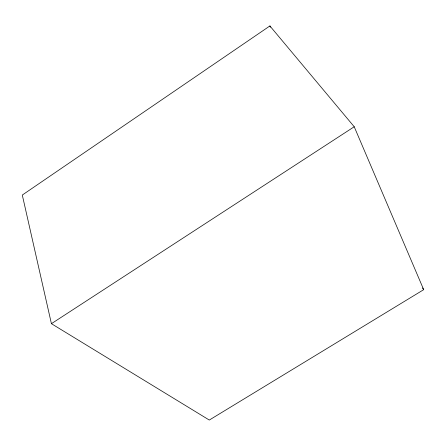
<?xml version="1.0" encoding="UTF-8"?>
<svg xmlns="http://www.w3.org/2000/svg" width="446" height="446" viewBox="0 0 446 446"><rect width="100%" height="100%" fill="white"/><g stroke="black" fill="none" stroke-linecap="round" stroke-linejoin="round"><path stroke-width="0.67" d="M269.897 25.946L22.3 195.047L51.418 323.685L209.297 420.054L423.7 289.666L354.219 126.753L269.897 25.946L270.51 27.195M51.418 323.685L354.219 126.753M422.457 287.993L423.7 289.666"/></g></svg>
